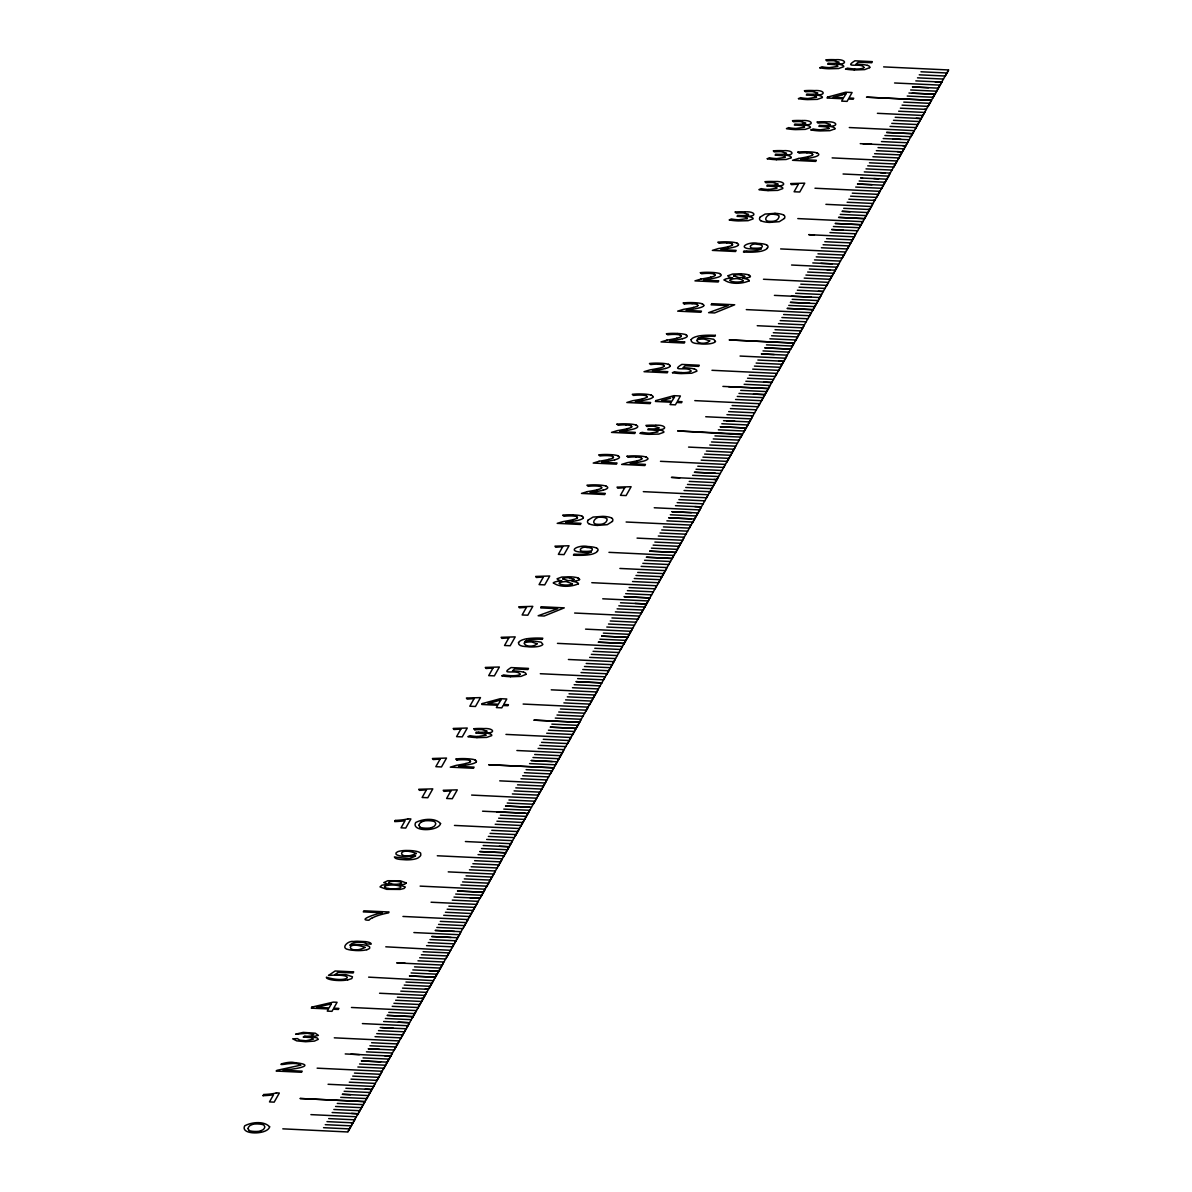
<?xml version="1.0" encoding="UTF-8"?>
<svg xmlns="http://www.w3.org/2000/svg" width="1192" height="1192" viewBox="0 0 1192 1192"><rect width="100%" height="100%" fill="white"/><g stroke="black" fill="none" stroke-linecap="round" stroke-linejoin="round"><path stroke-width="1.5" d="M573.918 579.178L569.269 577.762M247.951 1128.586L249.068 1130.403M418.884 825.311L420.001 827.129M562.937 578.88L568.182 580.683A7.48 1.758 1 0 0 574.037 579.327M733.736 275.888L738.98 277.676A7.48 1.758 1 0 0 744.836 276.32M572.16 583.693L566.215 581.592A8.329 1.967 1 0 0 559.212 583.156M690.809 370.98C688.991 366.019 669.099 372.366 681.839 364.409L699.272 365.244L698.631 366.391L685.355 365.75L682.912 367.762L685.46 367.836A14.23 3.353 1 0 1 694.161 368.954M863.872 67.348C862.054 62.416 842.163 68.749 854.917 60.792L872.335 61.626L871.695 62.759L858.419 62.133L855.99 64.13L858.538 64.219A14.23 3.353 1 0 1 867.24 65.337M744.672 276.32L740.068 274.756M742.929 280.791L741.856 279.584L737.014 278.585A8.329 1.967 1 0 0 729.996 280.15M715.498 341.463L713.68 339.258L706.528 338.155A10.758 2.533 1 0 0 697.678 338.647M553.55 582.962C559.346 587.477 571.102 587.015 578.075 583.931M724.349 279.971C730.145 284.471 741.901 284.024 748.874 280.94M518.386 642.533C518.252 647.137 525.97 646.243 529.144 646.898A11.845 2.786 1 0 0 538.143 646.511A14.915 3.502 1 0 0 542.852 644.351L541.093 642.16L533.956 641.043A10.758 2.533 1 0 0 525.091 641.534M690.958 339.645C690.838 344.25 698.557 343.356 701.716 344.011A11.845 2.786 1 0 0 710.715 343.609A14.915 3.502 1 0 0 715.438 341.463M519.98 674.24C518.028 668.95 498.375 675.685 511.07 667.565L528.503 668.399L527.862 669.546L514.586 668.906L512.5 670.917M542.285 639.24L542.807 638.212A22.007 5.185 1 0 0 526.685 638.763M715.394 335.325L714.857 336.353A16.524 3.889 1 0 0 702.49 336.725M365.02 1101.408L347.975 1131.536M357.496 1114.937L414.682 1013.632M355.395 1118.632L347.87 1131.968L282.802 1128.839M366.168 1099.635L374.675 1084.571M383.332 1069.284L391.84 1054.235M400.497 1038.947L409.005 1023.898M417.662 1008.611L426.17 993.547M388.786 1012.395L414.697 1013.602L449.012 952.959M434.827 978.259L443.335 963.211M451.992 947.923L460.514 932.859M469.171 917.572L477.679 902.523M486.336 887.235L494.844 872.186M440.28 921.371L466.206 922.578L759.408 404.326M503.501 856.884L512.009 841.835M520.666 826.548L529.173 811.499M537.83 796.211L546.338 781.147M554.995 765.86L563.518 750.811M572.16 735.524L580.683 720.46M589.34 705.172L597.848 690.123M604.478 678.173L603.539 679.842L577.628 678.62M606.505 674.836L615.012 659.787M621.643 647.822L620.704 649.491L594.793 648.284M623.669 644.5L632.177 629.436M638.808 617.486L637.869 619.155L611.958 617.948M640.834 614.148L649.342 599.099M655.987 587.135L655.034 588.818L629.123 587.596M657.999 583.812L666.507 568.748M673.152 556.798L672.199 558.467L646.302 557.23L672.184 558.497M675.164 553.461L683.687 538.412M690.317 526.462L689.363 528.13L663.452 526.909M692.328 523.124L700.851 508.075M707.482 496.11L706.543 497.779L680.617 496.572M709.508 492.788L718.016 477.724M724.647 465.774L723.708 467.443L697.797 466.221M726.673 462.436L735.181 447.387M741.811 435.423L740.873 437.106L714.962 435.885M743.838 432.1L752.346 417.036M758.976 405.086L758.038 406.755L732.126 405.548M761.003 401.749L769.511 386.7M776.156 374.75L775.202 376.419L749.291 375.197M778.167 371.412L786.675 356.363M711.967 370.295L776.916 373.379L793.634 343.832M809.174 316.61L827.963 283.16M862.636 221.891L879.472 192.121M879.8 191.554L896.965 161.203M911.09 136.469L931.19 100.709M931.429 100.292L866.495 97.178L931.414 100.322L948.34 70.388M795.332 341.061L803.855 326.012M812.497 310.725L821.02 295.676M829.677 280.388L838.185 265.324M846.841 250.037L855.349 234.988M864.006 219.7L872.514 204.637M881.171 189.349L889.679 174.3M898.336 159.013L907.902 142.101M915.501 128.676L925.067 111.765M932.666 98.325L942.231 81.428M395.267 820.528L394.656 821.601A30.351 7.137 1 0 0 405.042 820.722L401.033 827.829L405.742 828.053L410.897 818.949L407.858 818.8M263.089 1095.701L263.7 1094.629M886.624 132.461L912.521 133.698L893.926 166.82M931.548 100.307L928.255 106.133M742.243 434.678L677.652 430.938L742.571 434.097M758.768 405.697L759.885 403.73M775.932 375.361L777.05 373.379M791.995 346.961L809.517 315.761M826.339 286.274L828.559 282.355M842.416 257.845L845.724 252.019M859.581 227.493L862.889 221.667M876.746 197.157L880.054 191.331M914.13 130.867L912.536 133.668L886.639 132.431M945.42 75.796L948.713 69.97L883.63 66.886M466.176 922.608L449.026 952.929L423.115 951.708M776.469 374.184L759.751 403.715L694.802 400.631M810.798 313.496L809.547 315.731L783.621 314.509M843.861 255.073L828.425 282.355L763.476 279.256M845.143 252.808L843.876 255.043L817.965 253.836M862.308 222.472L861.041 224.707L835.145 223.455L861.026 224.737L845.59 252.004L780.641 248.919M376.776 1080.861L382.215 1071.265M393.941 1050.524L399.38 1040.929L334.296 1037.83M412.179 1018.296L416.544 1010.578L351.461 1007.478M429.343 987.959L433.709 980.241M433.352 980.643L368.626 977.142M446.508 957.608L450.874 949.89M450.516 950.307L385.791 946.806M463.673 927.272L468.054 919.553M480.838 896.935L485.218 889.202M498.003 866.584L502.383 858.866L437.3 855.767M515.168 836.248L519.548 828.529M533.405 804.004L536.713 798.178M550.585 773.668L553.878 767.842M567.75 743.331L571.043 737.49M586.002 711.073L588.222 707.154L523.139 704.055M415.472 856.094L409.392 858.732L394.403 857.003L395.372 858.225A9.67 2.28 1 0 0 399.961 859.417L406.07 859.834A12.173 2.861 1 0 0 414.905 859.059L416.232 858.687A18.64 4.381 1 0 0 417.945 858.002L420.016 856.377A61.492 14.468 1 0 0 420.791 855.156L420.657 853.174A14.781 3.472 1 0 0 419.733 852.459A12.546 2.95 1 0 0 409.825 850.522L406.085 850.477A11.16 2.622 1 0 0 402.702 850.671A12.412 2.92 1 0 0 400.661 850.954A11.935 2.801 1 0 0 397.502 851.803L395.938 853.01L396.087 854.262A11.607 2.727 1 0 0 397.383 855.066A12.248 2.876 1 0 0 399.603 855.767A10.549 2.488 1 0 0 403.432 856.363A12.188 2.861 1 0 0 405.712 856.527A10.996 2.593 1 0 0 415.606 855.782M816.46 97.267L807.893 98.519A14.691 3.457 1 0 1 800.622 97.655L798.536 98.623M745.179 211.863C755.162 211.133 757.844 216.72 746.46 216.259A10.087 2.369 1 0 1 753.076 218.911L748.069 220.684L738.25 220.922A18.074 4.247 1 0 1 729.176 219.954L731.366 218.955A14.691 3.457 1 0 0 738.638 219.805L747.175 218.583M828.976 128.572L820.424 129.824A14.691 3.457 1 0 1 813.153 128.959L811.067 129.913M477.292 736.552L485.844 735.3M784.53 218.389L779.285 221.682L769.436 222.427A10.877 2.563 1 0 1 760.973 220.744M612.524 521.366L607.279 524.659L597.415 525.404M759.826 217.302L765.055 214.083L774.979 213.353M587.82 520.278L593.035 517.075L602.973 516.33A10.788 2.533 1 0 1 611.481 517.969M790.996 157.851L786.139 159.49L776.32 159.728M834.817 128.9L829.885 130.673L820.066 130.911A18.074 4.247 1 0 1 810.977 129.943M869.758 67.631L864.736 69.598L854.247 69.985M696.694 371.248L691.673 373.23L681.168 373.603A18.819 4.425 1 0 1 672.452 372.724M525.925 674.404L520.904 676.385L510.399 676.758M728.312 275.635L732.469 274.071L740.813 273.802M557.513 578.627L561.67 577.077L570.014 576.809A11.667 2.742 1 0 1 577.867 577.837M747.071 218.732L747.131 218.657A6.943 1.639 1 0 0 745.67 217.227M846.216 93.542L843.578 97.744L833.148 97.237L842.118 94.809M674.553 396.996L671.915 401.197L661.486 400.691L670.575 398.232M500.923 700.017L498.286 704.219L487.856 703.712L500.714 700.002M421.059 822.197L423.592 821.109M672.526 372.694L674.419 371.755A15.645 3.68 1 0 0 681.556 372.545M819.858 67.765L821.973 66.797A14.691 3.457 1 0 0 829.245 67.631L837.782 66.409A6.943 1.639 1 0 0 836.277 65.068A9.983 2.354 1 0 0 830.243 64.338L827.665 64.204L828.216 63.236L830.705 63.355A9.387 2.205 1 0 0 835.92 63.236M767.32 158.73L769.436 157.761A14.691 3.457 1 0 0 776.707 158.596L785.245 157.374A6.943 1.639 1 0 0 783.74 156.033A9.983 2.354 1 0 0 777.706 155.303L775.128 155.169L775.679 154.2L778.167 154.319A9.387 2.205 1 0 0 783.382 154.2A5.93 1.401 1 0 0 786.541 153.232L781.311 151.682A12.889 3.04 1 0 0 774.249 151.905L773.325 150.848A17.12 4.023 1 0 1 783.204 150.714C793.246 149.834 795.928 155.511 784.53 155.064M603.852 523.512L602.422 524.003A5.23 1.237 1 0 1 598.131 524.331C588.729 524.495 596.432 515.019 602.183 517.358M846.007 93.527L842.237 94.779M674.344 396.981L672.407 397.636M252.644 1124.384L250.126 1125.472A52.761 12.412 1 0 0 248.085 1128.586M260.452 1130.94L263.045 1129.733A56.709 13.35 1 0 0 264.833 1126.812L263.834 1125.01A7.122 1.669 1 0 0 252.436 1124.324M431.385 827.68L433.977 826.473A56.709 13.35 1 0 0 435.765 823.553L434.767 821.735A7.122 1.669 1 0 0 423.369 821.05M347.721 979.943L351.804 978.572L352.459 976.769L345.859 974.609L334.982 974.549L338.349 972.27L353.085 972.97L353.711 971.882L335.131 970.988L328.5 975.458C358.583 973.193 348.347 983.877 326.697 977.336M798.402 158.521L792.531 160.294L815.701 161.412L816.341 160.279L801.009 159.534M801.024 159.519L804.585 158.923A62.61 14.736 1 0 0 814.091 157.076A18.714 4.396 1 0 0 818.636 154.915A11.771 2.771 1 0 0 816.937 152.978M700.836 279.107L694.966 280.88L718.135 281.997L718.776 280.85L703.444 280.12L707.02 279.494A62.61 14.736 1 0 0 716.526 277.647A18.714 4.396 1 0 0 721.071 275.486A11.771 2.771 1 0 0 719.372 273.564M666.924 340.152L661.038 341.925L684.223 343.043L684.864 341.91L669.532 341.165L673.107 340.554A62.61 14.736 1 0 0 682.614 338.707M652.516 370.906L656.077 370.31M620.019 431.608L623.58 431.012A62.61 14.736 1 0 0 633.086 429.165A18.714 4.396 1 0 0 637.616 427.004A11.771 2.771 1 0 0 635.917 425.067M599.084 461.289L593.214 463.062L616.398 464.165L617.039 463.032L601.707 462.302L605.268 461.677A62.61 14.736 1 0 0 614.774 459.829M587.358 491.655L581.487 493.428L604.657 494.546L605.298 493.399L589.966 492.668L593.542 492.043A62.61 14.736 1 0 0 603.048 490.195M569.255 521.977L565.693 522.573L581.025 523.333L580.385 524.465L557.2 523.348L563.071 521.589A90.935 21.396 1 0 0 572.965 519.712M462.332 765.786L458.771 766.382L474.088 767.141L473.447 768.274L450.278 767.156L456.149 765.383A90.935 21.396 1 0 0 466.027 763.521M837.067 64.085C848.466 64.562 845.709 58.989 835.786 59.689M803.736 124.936C815.179 125.369 812.482 119.841 802.454 120.541M828.261 126.248C839.719 126.665 837.052 121.152 826.98 121.852A17.12 4.023 1 0 0 817.012 122.001L817.965 123.089A12.889 3.04 1 0 1 825.058 122.865L830.347 124.355A5.93 1.401 1 0 1 827.188 125.428A9.387 2.205 1 0 1 821.899 125.518L819.426 125.384L818.874 126.367L821.452 126.486A9.983 2.354 1 0 1 827.397 127.231M657.179 429.642C668.593 430.103 665.866 424.546 655.898 425.246M577.479 555.323L575.885 555.293A19.221 4.53 1 0 1 575.334 555.263L574.097 555.219A14.215 3.353 1 0 1 573.441 555.189L574.037 554.146A11.592 2.727 1 0 0 575.736 554.22L576.705 554.25M577.658 554.265L577.807 554.28A13.291 3.129 1 0 0 587.418 553.565M747.086 251.095L747.786 251.11A13.291 3.129 1 0 0 757.397 250.395M366.495 943.96L371.263 944.064L370.637 943.081A9.938 2.339 1 0 0 365.616 941.635L357.198 941.233A11.384 2.682 1 0 0 353.398 941.501C348.392 940.324 339.854 948.191 348.466 949.592A11.771 2.771 1 0 0 351.774 950.188L355.842 950.546A11.875 2.786 1 0 0 366.853 949.711M746.55 251.08L745.834 251.05A11.592 2.727 1 0 1 744.017 250.961L743.435 252.019A14.215 3.353 1 0 0 743.957 252.034L744.3 252.063M513.156 670.947L514.706 670.992A14.23 3.353 1 0 1 523.392 672.109M587.06 547.486C581.398 545.742 576.302 551.956 584.87 551.36A7.182 1.699 1 0 0 591.456 550.823M768.363 189.513L776.916 188.261A6.943 1.639 1 0 0 775.411 186.921A9.983 2.354 1 0 0 769.376 186.19L766.799 186.056L767.35 185.088L769.838 185.207A9.387 2.205 1 0 0 775.053 185.088M767.991 190.616L777.81 190.377L782.757 188.589A10.087 2.369 1 0 0 776.29 185.907C787.718 186.384 784.783 180.782 774.919 181.542M476.919 737.639L486.738 737.401L491.685 735.628A10.087 2.369 1 0 0 485.218 732.931C496.632 733.452 493.622 727.835 483.848 728.58A17.12 4.023 1 0 0 473.865 728.729M744.419 252.063L745.313 252.093A19.221 4.53 1 0 0 745.864 252.123L747.607 252.153A18.312 4.306 1 0 0 761.613 251.125A27.788 6.541 1 0 0 767.514 247.906M920.969 71.773L946.88 72.995M919.241 74.813L945.152 76.02M917.527 77.838L943.438 79.059M915.814 80.877L940.086 82.01M935.184 81.816L941.725 82.084M894.581 82.978L940.011 85.124M938.298 88.163L912.402 86.912L928.508 87.716M910.658 89.981L936.569 91.188M908.945 93.021L934.856 94.228L912.178 93.17M907.231 96.045L933.142 97.267M903.789 102.11L929.715 103.331M902.076 105.149L927.987 106.371M900.362 108.189L926.273 109.396M924.619 109.351L926.258 109.426M898.649 111.214L924.56 112.435M877.401 113.314L922.846 115.475M916.231 118.261L921.118 118.5M895.207 117.293L919.464 118.455M893.493 120.317L919.404 121.539M891.78 123.357L917.691 124.564M890.066 126.397L915.977 127.604M849.3 127.544L914.264 130.643M884.911 135.501L910.822 136.708M883.197 138.525L900.958 139.345M892.868 138.987L909.109 139.747M881.484 141.565L907.395 142.772M860.237 143.666L871.576 144.172M902.806 145.677L905.682 145.811L863.082 143.8M878.042 147.629L903.953 148.851M897.338 151.637L902.24 151.876M876.329 150.669L902.225 151.905M874.615 153.694L900.526 154.915M872.902 156.733L898.813 157.955M832.135 157.895L897.084 160.98M869.46 162.797L895.371 164.019M867.746 165.837L893.657 167.044M866.033 168.877L891.944 170.084M864.304 171.901L885.328 172.885M880.441 172.676L890.23 173.123M843.072 174.002L888.502 176.148M860.892 177.936L862.516 178.025M873.796 178.562L886.788 179.187M860.877 177.981L878.623 178.83M859.164 181.005L885.075 182.227M871.978 184.715L857.465 184.015L883.361 185.252M855.722 187.07L881.648 188.291M814.97 188.232L879.919 191.331M852.295 193.149L878.206 194.356M850.581 196.173L876.492 197.395M848.868 199.213L874.779 200.42L873.11 200.375M847.139 202.253L873.051 203.46M825.907 204.339L871.337 206.499M867.985 209.449L869.624 209.524L843.712 208.317M867.91 212.563L842.014 211.327L850.06 211.744M840.271 214.381L866.197 215.603M797.806 218.583L862.755 221.667M833.417 226.525L859.328 227.732M831.718 229.52L842.997 230.071M831.688 229.549L857.614 230.771M829.975 232.589L855.886 233.811M814.419 234.928L808.757 234.66L854.172 236.835M826.548 238.653L852.459 239.875M824.819 241.693L850.745 242.9M823.106 244.732L849.017 245.939M821.392 247.757L847.303 248.979M816.237 256.861L842.163 258.083M814.523 259.901L840.434 261.108M812.81 262.925L832.195 263.834M820.871 263.328L838.721 264.147M791.577 265.026L837.008 267.187M827.144 269.824L835.294 270.212M809.383 269.005L830.377 270.003M807.654 272.029L833.581 273.251M805.941 275.069L831.852 276.291M804.227 278.108L830.139 279.315M800.786 284.173L826.712 285.38M799.072 287.212L824.983 288.419M797.359 290.237L823.27 291.459L818.353 291.25M795.645 293.277L821.556 294.484M774.413 295.378L819.843 297.523M791.384 296.182L811.231 297.136M792.203 299.341L818.129 300.563M790.505 302.351L816.401 303.587M790.49 302.381L809.86 303.304M788.776 305.405L814.687 306.627M746.296 309.607L811.26 312.691M781.907 317.549L807.818 318.771M780.194 320.588L806.105 321.795M778.48 323.613L804.391 324.835M757.233 325.714L802.678 327.86M775.038 329.692L800.949 330.899M773.325 332.717L799.236 333.939M771.611 335.757L797.523 336.964M769.898 338.796L795.809 340.003M794.096 343.043L729.146 339.914L794.066 343.072M766.456 344.861L792.367 346.067M790.654 349.107L764.757 347.855L790.639 349.137M763.029 350.925L788.94 352.147M774.234 354.546L761.33 353.935L787.227 355.171M740.068 356.05L785.513 358.211M778.883 361.012L783.785 361.236M757.874 360.029L782.131 361.191M756.16 363.068L782.071 364.275M754.447 366.093L780.358 367.315M752.718 369.133L778.644 370.339M652.516 370.935L667.848 371.666L667.207 372.798L644.023 371.695L649.893 369.922A90.935 21.396 1 0 0 659.787 368.045A15.898 3.74 1 0 0 664.287 366.168M747.578 378.236L773.489 379.443M745.864 381.261L771.775 382.483L763.61 382.125M744.136 384.301L770.062 385.523M722.903 386.402L768.333 388.547L728.565 386.67M740.709 390.365L766.62 391.587M753.523 394.075L764.906 394.627L738.995 393.405M737.282 396.444L763.193 397.651M735.553 399.469L761.465 400.691M730.413 408.573L756.324 409.795M728.684 411.613L754.611 412.819M726.971 414.652L752.882 415.859L751.228 415.814M705.738 416.738L751.169 418.899M723.544 420.716L749.455 421.923M726.777 420.865L734.838 421.253M721.831 423.741L747.742 424.963M718.389 429.82L744.3 431.027M620.004 431.638L635.336 432.368L634.695 433.501L611.511 432.398L617.396 430.625A90.935 21.396 1 0 0 627.275 428.748M713.248 438.924L739.159 440.131M711.52 441.949L737.431 443.171M709.806 444.988L735.717 446.195M688.574 447.089L734.004 449.235M706.379 451.053L732.29 452.275M704.651 454.092L730.577 455.299M702.937 457.132L728.848 458.339M701.224 460.157L727.135 461.378M660.472 461.319L725.421 464.403M696.068 469.261L721.994 470.482M715.364 473.269L694.37 472.27L720.266 473.507M692.641 475.325L718.553 476.547M679.917 477.813L671.424 477.396L716.824 479.616L713.963 479.437M689.214 481.404L715.125 482.611M687.486 484.429L713.397 485.651M685.773 487.468L711.684 488.675M684.059 490.508L709.97 491.715M643.308 491.655L708.257 494.755M678.904 499.612L704.815 500.819M677.19 502.637L703.101 503.858M675.477 505.676L701.388 506.883L694.847 506.6M654.244 507.762L699.674 509.923M672.065 511.711L697.961 512.962M672.035 511.74L691.405 512.664M670.321 514.78L696.232 515.987M691.241 518.863L668.623 517.775L694.519 519.027M666.894 520.844L692.805 522.051M626.128 522.007L691.092 525.091M661.739 529.948L687.65 531.155M660.025 532.988L685.936 534.195M658.312 536.013L684.223 537.234M637.064 538.113L682.509 540.259M654.87 542.077L680.781 543.299M653.156 545.117L679.067 546.338M651.443 548.156L677.354 549.363M649.744 551.151L675.64 552.403M649.729 551.181L675.626 552.432M608.963 552.343L673.927 555.442M644.574 560.285L670.485 561.507M642.861 563.324L668.772 564.531M641.147 566.364L667.058 567.571M619.9 568.45L665.33 570.61M637.705 572.428L663.616 573.635M635.992 575.468L661.903 576.675M634.278 578.492L660.189 579.714M632.55 581.532L658.476 582.739M591.798 582.694L656.747 585.779M627.409 590.636L653.32 591.843M625.696 593.661L651.607 594.883M602.735 598.801L648.165 600.947M635.068 603.435L646.451 603.986L620.54 602.765M618.827 605.804L644.738 607.011M617.113 608.844L643.024 610.051M615.385 611.868L641.296 613.09M574.633 613.031L639.582 616.115M610.244 620.972L636.155 622.194M608.516 624.012L634.442 625.219M606.803 627.037L632.714 628.258M585.57 629.138L631 631.298M603.375 633.116L629.287 634.323M601.677 636.111L627.573 637.362M601.662 636.141L627.558 637.392M599.934 639.18L625.86 640.387M557.469 643.367L622.418 646.466M593.08 651.324L618.991 652.531M591.351 654.348L617.262 655.57M589.638 657.388L615.549 658.595M568.405 659.489L613.835 661.635M586.211 663.452L612.122 664.674M584.482 666.492L610.408 667.699M582.769 669.517L608.68 670.738M581.055 672.556L606.966 673.778M540.304 673.718L605.253 676.803M601.826 682.867L575.93 681.63L601.796 682.897M574.186 684.7L600.097 685.907M572.473 687.724L598.384 688.946M551.24 689.825L596.67 691.971M569.046 693.804L594.957 695.01M567.317 696.828L593.229 698.05M565.604 699.868L591.515 701.075M563.89 702.893L589.802 704.114M560.449 708.972L586.375 710.179M558.735 711.997L584.646 713.218M557.022 715.036L582.933 716.258M555.308 718.076L581.219 719.283M534.091 720.132L579.506 722.322L534.076 720.162M551.866 724.14L577.792 725.347M548.439 730.204L574.335 731.456M546.726 733.244L572.637 734.451M478.767 732.231L476.278 732.111L475.727 733.095L478.32 733.214A9.983 2.354 1 0 1 484.265 733.959A6.943 1.639 1 0 1 485.755 735.285M505.959 734.406L570.923 737.49M543.284 739.308L569.195 740.53M541.57 742.348L567.481 743.555M539.857 745.372L565.768 746.594M538.143 748.412L564.054 749.634M516.896 750.513L562.341 752.659M534.701 754.476L560.612 755.698M532.988 757.516L558.899 758.723M531.289 760.526L557.171 761.792M531.274 760.556L552.269 761.554M529.561 763.58L555.472 764.802M488.809 764.713L553.758 767.827L488.795 764.742M526.119 769.659L552.03 770.866M524.405 772.684L550.317 773.906M522.692 775.724L548.603 776.931M520.964 778.763L546.89 779.97M499.731 780.849L545.161 783.01M517.537 784.828L543.448 786.035M515.823 787.852L541.734 789.074M514.11 790.892L540.006 792.144M512.381 793.932L538.307 795.138M471.63 795.079L536.579 798.178M508.954 799.996L534.865 801.203M507.241 803.036L533.152 804.242M531.438 807.282L505.542 806.03L529.784 807.237M503.799 809.1L529.725 810.307M496.736 811.841L525.121 813.212M482.566 811.201L527.996 813.346M500.372 815.164L526.283 816.386M498.658 818.204L524.569 819.411M496.93 821.228L522.841 822.48M495.216 824.268L521.127 825.49M454.465 825.43L519.414 828.514M491.789 830.332L517.701 831.554M490.076 833.372L515.987 834.594M488.348 836.412L514.274 837.618M486.634 839.436L512.545 840.658M465.402 841.537L510.832 843.683M483.207 845.515L509.118 846.722M499.329 846.29L509.103 846.752M481.493 848.54L507.405 849.762M478.052 854.619L503.963 855.826M474.625 860.684L500.536 861.891M472.896 863.708L498.822 864.93M471.183 866.748L497.094 867.97M469.469 869.788L495.38 870.994M448.237 871.873L493.667 874.034M466.042 875.852L491.953 877.074M464.314 878.891L490.24 880.098M462.6 881.916L488.497 883.168M460.887 884.956L486.798 886.163M420.135 886.118L485.084 889.202M455.731 894.06L481.657 895.267M470.17 897.844L479.929 898.306L454.018 897.099M452.304 900.124L478.215 901.346M431.072 902.225L476.502 904.37M448.863 906.188L474.788 907.41M447.149 909.228L473.06 910.45M445.435 912.267L471.332 913.504M443.722 915.292L469.633 916.514M402.956 916.454L467.92 919.539M438.567 924.396L464.478 925.618M436.853 927.436L462.764 928.643M461.051 931.682L435.155 930.445L454.51 931.399M413.892 932.561L459.337 934.722M451.098 937.433L431.713 936.51L457.609 937.746M429.984 939.564L455.895 940.786M428.271 942.604L454.167 943.855M426.557 945.643L452.468 946.85M421.402 954.747L447.313 955.954M419.688 957.772L445.599 958.994M417.975 960.812L443.886 962.018M442.172 965.058L396.742 962.883L405.235 963.315M414.533 966.876L440.444 968.098M412.819 969.916L438.731 971.122L428.956 970.69M411.106 972.955L437.002 974.192M405.95 982.044L431.862 983.266M404.237 985.084L430.148 986.306M425.157 989.181L428.435 989.33L402.523 988.123M400.795 991.148L426.721 992.37M379.563 993.249L424.993 995.409M397.368 997.227L423.279 998.434L421.625 998.389M395.655 1000.252L421.566 1001.474M393.941 1003.292L419.837 1004.528M392.213 1006.331L418.139 1007.538M412.983 1016.642L387.087 1015.39L412.968 1016.672M385.359 1018.46L411.27 1019.682M398.173 1022.17L409.541 1022.706M383.63 1021.499L407.887 1022.662M362.398 1023.585L407.828 1025.746M381.842 1027.608L393.122 1028.16M380.203 1027.564L406.114 1028.785M378.49 1030.603L404.401 1031.81M376.761 1033.628L402.658 1034.88M375.048 1036.668L400.959 1037.874M371.621 1042.732L397.532 1043.954M369.907 1045.771L395.818 1046.978M394.105 1050.018L368.209 1048.781L379.473 1049.347M366.465 1051.836L392.377 1053.057M350.91 1054.175L390.663 1056.082M345.233 1053.937L359.373 1054.622M384.912 1055.844L390.648 1056.112M363.038 1057.9L388.95 1059.122M380.71 1061.849L361.34 1060.91L387.236 1062.161M359.597 1063.979L385.493 1065.216M357.883 1067.004L383.794 1068.226M317.132 1068.166L382.081 1071.265M354.456 1073.083L380.367 1074.29M352.728 1076.108L378.654 1077.33M351.014 1079.147L376.925 1080.354M349.301 1082.187L375.212 1083.394M328.068 1084.273L373.498 1086.433M345.874 1088.251L370.146 1089.384M365.244 1089.175L371.785 1089.458M344.145 1091.291L370.071 1092.498M342.447 1094.286L368.328 1095.567M342.432 1094.316L350.508 1094.703M276.306 1092.885L279.33 1093.034L274.175 1102.138L269.481 1101.915L273.49 1094.822A30.351 7.137 1 0 1 263.06 1095.671M340.718 1097.355L366.629 1098.562M337.291 1103.419L363.202 1104.641M335.563 1106.459L361.474 1107.666M333.849 1109.484L359.76 1110.706M351.521 1113.432L358.047 1113.745M332.136 1112.523L356.393 1113.686M310.903 1114.624L356.334 1116.77M328.694 1118.588L354.62 1119.809M326.981 1121.627L352.892 1122.834L351.238 1122.789M325.267 1124.667L351.178 1125.874M323.553 1127.692L349.465 1128.913M304.705 1036.146L303.215 1037.07L310.695 1037.547L313.6 1039.052L305.986 1040.78L299.728 1040.139L297.464 1038.604L292.681 1038.828L296.689 1040.854L305.644 1041.734L314.39 1041.108L318.309 1039.335L317.072 1037.889L312.066 1036.861L318.383 1035.356L315.284 1033.211L303.26 1032.376L295.631 1034.179L307.476 1033.285L313.779 1034.656L311.008 1036.027A9.7 2.28 1 0 1 305.092 1036.161M797.984 152.114L799.206 153.172A13.052 3.069 1 0 1 806.939 152.785M700.419 272.7L701.641 273.758A13.052 3.069 1 0 1 709.374 273.37A6.824 1.609 1 0 1 714.395 274.1M684.342 304.02L683.12 302.962A16.718 3.934 1 0 1 693.833 302.664A12.039 2.831 1 0 1 702.282 303.781M666.507 333.745L667.729 334.803A13.052 3.069 1 0 1 675.462 334.416A6.824 1.609 1 0 1 680.483 335.161M633.503 395.386L632.296 394.328A16.718 3.934 1 0 1 643.01 394.03A12.039 2.831 1 0 1 651.458 395.148M616.979 424.203L618.201 425.276A13.052 3.069 1 0 1 625.934 424.888M627.096 456.238L628.303 457.296M456.953 760.034L455.731 758.976A16.718 3.934 1 0 1 466.445 758.678M804.526 90.726L805.449 91.784A12.889 3.04 1 0 1 812.527 91.561L817.816 93.05A5.93 1.401 1 0 1 814.672 94.123A9.387 2.205 1 0 1 809.368 94.213L806.895 94.079L806.343 95.062L808.921 95.181A9.983 2.354 1 0 1 814.881 95.926M735.255 212.042L736.164 213.1A12.889 3.04 1 0 1 743.257 212.876L748.561 214.307A5.93 1.401 1 0 1 745.387 215.439A9.387 2.205 1 0 1 740.083 215.529L737.61 215.394L737.058 216.378L739.651 216.497A9.983 2.354 1 0 1 745.596 217.242M473.924 728.759L474.833 729.817M601.513 487.9A7.897 1.863 1 0 0 600.783 486.679A6.824 1.609 1 0 0 595.896 485.993A13.052 3.069 1 0 0 588.207 486.321L586.941 485.248A16.718 3.934 1 0 1 597.654 484.95A12.039 2.831 1 0 1 606.102 486.068M601.751 487.915A15.898 3.74 1 0 1 597.073 489.733M597.252 489.793A90.935 21.396 1 0 1 587.313 491.64M602.973 490.18A18.714 4.396 1 0 0 607.592 488.035A11.771 2.771 1 0 0 605.894 486.113M597.386 525.448A10.877 2.563 1 0 1 588.952 523.735M611.72 517.969A30.158 7.092 1 0 1 612.241 521.351M603.957 523.526A33.719 7.927 1 0 0 606.505 521.127A33.003 7.763 1 0 0 606.743 518.535M602.318 517.268A6.005 1.415 1 0 1 606.37 518.535M588.714 523.735A29.755 7.003 1 0 1 588.118 520.293M576.63 516.583A6.824 1.609 1 0 0 571.609 515.927A13.052 3.069 1 0 0 563.935 516.255L562.669 515.168A16.718 3.934 1 0 1 573.367 514.884M576.496 516.613A7.897 1.863 1 0 1 577.241 517.82M577.479 517.835A15.898 3.74 1 0 1 572.786 519.667M573.382 514.914A12.039 2.831 1 0 1 581.83 515.987M569.225 521.962A62.61 14.736 1 0 0 578.761 520.129A18.714 4.396 1 0 0 583.305 517.969M581.607 516.032A11.771 2.771 1 0 1 583.201 517.969M524.927 641.534A16.614 3.904 1 0 1 530.276 639.746M529.904 639.612A16.524 3.889 1 0 1 542.181 639.344M518.714 642.548A25.583 6.02 1 0 1 526.566 638.748M523.556 672.094A12.084 2.846 1 0 1 525.747 674.389M510.414 676.698A18.819 4.425 1 0 1 501.683 675.879L503.65 674.91A15.645 3.68 1 0 0 510.787 675.7A8.448 1.982 1 0 0 520.233 674.255M476.949 737.595A18.074 4.247 1 0 1 467.845 736.671L470.035 735.673A14.691 3.457 1 0 0 477.307 736.522M478.752 732.246A9.387 2.205 1 0 0 483.982 732.126A5.93 1.401 1 0 0 487.141 731.143L481.911 729.593A12.889 3.04 1 0 0 474.848 729.817M469.708 760.377A6.824 1.609 1 0 0 464.686 759.736A13.052 3.069 1 0 0 456.998 760.049M469.573 760.407A7.897 1.863 1 0 1 470.304 761.628M470.542 761.643A15.898 3.74 1 0 1 465.863 763.461M466.459 758.723A12.039 2.831 1 0 1 474.893 759.796M462.287 765.771A62.61 14.736 1 0 0 471.838 763.938A18.714 4.396 1 0 0 476.383 761.777M474.684 759.84A11.771 2.771 1 0 1 476.278 761.763M408.066 818.844A24.287 5.722 1 0 1 395.163 820.424M419.033 825.311A52.761 12.412 1 0 1 421.014 822.197M431.623 827.725A7.316 1.728 1 0 1 419.718 827.159M260.69 1130.999A7.316 1.728 1 0 1 248.77 1130.433M276.514 1092.945A24.287 5.722 1 0 1 263.596 1094.509M365.184 942.827A9.521 2.235 1 0 1 366.361 943.945M354.516 944.571A11.294 2.652 1 0 0 349.822 945.286L351.923 943.438L356.423 942.306A7.003 1.654 1 0 1 365.08 942.827M354.531 944.586A11.696 2.756 1 0 1 362.204 944.705A10.594 2.488 1 0 1 366.033 945.301A12.516 2.95 1 0 1 368.268 946.001A11.711 2.756 1 0 1 369.58 946.806L369.758 948.027A15.123 3.561 1 0 1 366.793 949.696M372.172 917.81A49.721 11.696 1 0 0 368.984 920.209C355.946 920.239 379.339 912.729 382.319 912.804L363.277 911.88L363.888 910.792L389.054 911.999L388.562 912.878A60.181 14.17 1 0 0 372.545 917.855M553.237 582.948A11.875 2.801 1 0 1 561.879 580.906A10.102 2.384 1 0 1 557.23 578.627M572.398 583.797A6.66 1.565 1 0 1 564.904 585.019A6.854 1.609 1 0 1 559.391 583.156M562.684 578.88A5.9 1.386 1 0 1 569.299 577.703M579.684 579.535A10.385 2.444 1 0 1 572.264 581.234M577.613 577.897A9.581 2.25 1 0 1 579.387 579.521M572.249 581.323A11.518 2.712 1 0 1 578.492 583.946M587.135 553.49A19.072 4.485 1 0 0 591.426 551.822A10.4 2.444 1 0 1 582.813 552.239C565.202 551.449 578.82 544.401 587.909 546.532A11.235 2.637 1 0 1 596.462 547.977M587.075 547.471A5.796 1.371 1 0 1 591.56 548.424M591.679 548.424A16.42 3.859 1 0 1 591.932 550.302M577.643 555.293A18.312 4.306 1 0 0 591.634 554.295A27.788 6.541 1 0 0 597.535 551.077M596.566 547.977A20.681 4.872 1 0 1 597.341 551.062M347.543 979.899A12.65 2.98 1 0 1 333.909 980.197A12.65 2.98 1 0 1 326.355 977.336M613.254 457.519A7.897 1.863 1 0 0 612.509 456.312A6.824 1.609 1 0 0 607.622 455.627A13.052 3.069 1 0 0 599.934 455.955L598.682 454.867A16.718 3.934 1 0 1 609.38 454.584A12.039 2.831 1 0 1 617.843 455.687M613.493 457.534A15.898 3.74 1 0 1 608.799 459.367M608.978 459.412A90.935 21.396 1 0 1 599.04 461.274M614.7 459.814A18.714 4.396 1 0 0 619.318 457.668A11.771 2.771 1 0 0 617.62 455.731M636.036 456.998A6.824 1.609 1 0 1 641.058 457.653M628.363 457.311A13.052 3.069 1 0 1 636.051 456.908M640.923 457.683A7.897 1.863 1 0 1 641.668 458.89M641.907 458.905A15.898 3.74 1 0 1 637.213 460.738M637.392 460.782A90.935 21.396 1 0 1 627.454 462.63L621.628 464.418L644.812 465.536L645.453 464.403L630.121 463.658L633.682 463.047A62.61 14.736 1 0 0 643.188 461.2A18.714 4.396 1 0 0 647.733 459.039M627.037 456.223A16.718 3.934 1 0 1 637.809 455.955A12.039 2.831 1 0 1 646.258 457.058M646.034 457.102A11.771 2.771 1 0 1 647.643 459.039M625.919 424.963A6.824 1.609 1 0 1 630.94 425.618M630.806 425.648A7.897 1.863 1 0 1 631.551 426.855M631.79 426.87A15.898 3.74 1 0 1 627.096 428.703M616.934 424.188A16.718 3.934 1 0 1 627.692 423.92A12.039 2.831 1 0 1 636.141 425.022M655.853 425.291A17.12 4.023 1 0 0 645.915 425.41L646.883 426.483A12.889 3.04 1 0 1 653.961 426.259L659.221 427.824A5.93 1.401 1 0 1 656.092 428.822M657.269 429.612A10.087 2.369 1 0 1 663.795 432.294L658.789 434.082L648.97 434.32A18.074 4.247 1 0 1 639.88 433.352L642.086 432.353A14.691 3.457 1 0 0 649.342 433.188L657.895 431.966A6.943 1.639 1 0 0 656.39 430.625A9.983 2.354 1 0 0 650.355 429.895L647.778 429.761L648.329 428.792L650.802 428.911A9.387 2.205 1 0 0 656.032 428.792M646.258 395.729A6.824 1.609 1 0 0 641.236 395.088A13.052 3.069 1 0 0 633.563 395.401M646.124 395.759A7.897 1.863 1 0 1 646.869 396.981M647.107 396.996A15.898 3.74 1 0 1 642.413 398.828M642.592 398.873A90.935 21.396 1 0 1 632.654 400.721L626.828 402.509L650.013 403.626L650.653 402.494L635.321 401.749L638.882 401.138A62.61 14.736 1 0 0 648.388 399.29A18.714 4.396 1 0 0 652.933 397.13M651.234 395.193A11.771 2.771 1 0 1 652.843 397.115M658.431 364.26A6.824 1.609 1 0 1 663.452 364.916M658.446 364.186A13.052 3.069 1 0 0 650.743 364.588L649.491 363.5A16.718 3.934 1 0 1 660.189 363.217A12.039 2.831 1 0 1 668.652 364.32M663.318 364.946A7.897 1.863 1 0 1 664.063 366.153M665.583 368.462A62.61 14.736 1 0 1 656.047 370.295M670.127 366.302A18.714 4.396 1 0 1 665.508 368.447M668.429 364.365A11.771 2.771 1 0 1 670.023 366.302M694.325 368.939A12.084 2.846 1 0 1 696.5 371.233M691.002 371.099A8.448 1.982 1 0 1 681.511 372.619M680.334 335.19A7.897 1.863 1 0 1 681.079 336.397M681.317 336.412A15.898 3.74 1 0 1 676.624 338.245M676.803 338.29A90.935 21.396 1 0 1 666.864 340.137M666.462 333.73A16.718 3.934 1 0 1 677.22 333.462M677.22 333.492A12.039 2.831 1 0 1 685.668 334.565M682.524 338.677A18.714 4.396 1 0 0 687.143 336.546A11.771 2.771 1 0 0 685.46 334.609M697.499 338.647A16.614 3.904 1 0 1 702.848 336.859M715.349 335.369A22.007 5.185 1 0 0 699.257 335.861A25.583 6.02 1 0 0 691.285 339.66M692.075 303.722A6.824 1.609 1 0 1 697.096 304.362M684.387 304.035A13.052 3.069 1 0 1 692.075 303.632M696.962 304.392A7.897 1.863 1 0 1 697.692 305.614M697.931 305.629A15.898 3.74 1 0 1 693.237 307.447M693.416 307.506A90.935 21.396 1 0 1 683.478 309.354L677.667 311.142L700.836 312.259L701.477 311.127L686.145 310.382L689.721 309.771A62.61 14.736 1 0 0 699.227 307.909A18.714 4.396 1 0 0 703.772 305.763M702.073 303.826A11.771 2.771 1 0 1 703.667 305.748M714.261 274.13A7.897 1.863 1 0 1 714.991 275.352M715.23 275.367A15.898 3.74 1 0 1 710.551 277.185M710.715 277.244A90.935 21.396 1 0 1 700.777 279.092M700.375 272.67A16.718 3.934 1 0 1 711.132 272.402A12.039 2.831 1 0 1 719.581 273.504M724.036 279.941A11.875 2.801 1 0 1 732.678 277.915A10.102 2.384 1 0 1 728.029 275.62M743.197 280.805A6.66 1.565 1 0 1 735.702 282.012A6.854 1.609 1 0 1 730.189 280.165M733.482 275.873A5.9 1.386 1 0 1 740.083 274.711M740.798 273.862A11.667 2.742 1 0 1 748.665 274.83M750.483 276.544A10.385 2.444 1 0 1 743.048 278.243M748.397 274.89A9.581 2.25 1 0 1 750.185 276.514M743.033 278.332A11.518 2.712 1 0 1 749.291 280.954M726.762 242.959A6.824 1.609 1 0 1 731.784 243.615M726.762 242.885A13.052 3.069 1 0 0 719.074 243.287L717.808 242.214A16.718 3.934 1 0 1 728.521 241.916A12.039 2.831 1 0 1 736.969 243.034M731.65 243.645A7.897 1.863 1 0 1 732.38 244.867M732.618 244.881A15.898 3.74 1 0 1 727.94 246.699M728.103 246.759A90.935 21.396 1 0 1 718.165 248.606L712.354 250.395L735.524 251.512L736.164 250.38L720.832 249.635L724.408 249.024A62.61 14.736 1 0 0 733.914 247.161A18.714 4.396 1 0 0 738.459 245.001M736.76 243.079A11.771 2.771 1 0 1 738.355 245.001M761.405 248.651A19.072 4.485 1 0 1 757.114 250.305M761.241 248.666A10.4 2.444 1 0 1 752.793 249.068C735.196 248.309 748.799 241.216 757.888 243.362A11.235 2.637 1 0 1 766.441 244.807M761.912 247.131A16.42 3.859 1 0 0 761.658 245.254A5.796 1.371 1 0 0 757.054 244.3C751.407 242.602 746.296 248.77 754.849 248.189A7.182 1.699 1 0 0 761.435 247.653M766.545 244.807A20.681 4.872 1 0 1 767.32 247.891M735.196 212.012A17.12 4.023 1 0 1 745.134 211.908M783.725 214.977A30.158 7.092 1 0 1 784.247 218.36M774.994 213.323A10.788 2.533 1 0 1 783.487 214.992M778.748 215.543A33.003 7.763 1 0 1 778.436 218.136A33.719 7.927 1 0 1 775.977 220.535L774.442 221.012A5.23 1.237 1 0 1 770.136 221.354C760.734 221.503 768.453 212.042 774.189 214.366A6.005 1.415 1 0 1 778.391 215.543M760.72 220.758A29.755 7.003 1 0 1 760.138 217.316M774.874 181.586A17.12 4.023 1 0 0 764.936 181.691L765.905 182.778A12.889 3.04 1 0 1 772.982 182.555L778.242 184.119A5.93 1.401 1 0 1 775.128 185.118M768.006 190.556A18.074 4.247 1 0 1 758.902 189.647L761.107 188.634A14.691 3.457 1 0 0 768.378 189.483M784.619 155.02A10.087 2.369 1 0 1 791.145 157.716M776.35 159.668A18.074 4.247 1 0 1 767.246 158.76M806.939 152.874A6.824 1.609 1 0 1 811.961 153.515M811.827 153.559A7.897 1.863 1 0 1 812.557 154.766M812.795 154.781A15.898 3.74 1 0 1 808.101 156.614M808.28 156.659A90.935 21.396 1 0 1 798.342 158.506M797.94 152.084A16.718 3.934 1 0 1 808.697 151.831A12.039 2.831 1 0 1 817.146 152.934M802.425 120.586A17.12 4.023 1 0 0 792.486 120.69L793.44 121.778A12.889 3.04 1 0 1 800.532 121.554L805.792 123.119A5.93 1.401 1 0 1 802.663 124.117M803.825 124.892A10.087 2.369 1 0 1 810.351 127.589L805.36 129.362L795.541 129.615A18.074 4.247 1 0 1 786.452 128.632L788.642 127.633A14.691 3.457 1 0 0 795.913 128.483L804.451 127.261A6.943 1.639 1 0 0 802.961 125.92A9.983 2.354 1 0 0 796.927 125.19L794.349 125.056L794.9 124.087L797.373 124.206A9.387 2.205 1 0 0 802.603 124.087M828.351 126.203A10.087 2.369 1 0 1 834.877 128.9M827.486 127.216A6.943 1.639 1 0 1 828.887 128.557M804.481 90.696A17.12 4.023 1 0 1 814.419 90.592C824.432 89.728 827.129 95.405 815.745 94.943A10.087 2.369 1 0 1 822.361 97.595L817.354 99.368L807.535 99.606A18.074 4.247 1 0 1 798.446 98.638M814.956 95.911A6.943 1.639 1 0 1 816.371 97.252M835.741 59.734A17.12 4.023 1 0 0 825.803 59.853L826.771 60.926A12.889 3.04 1 0 1 833.849 60.703L839.138 62.193A5.93 1.401 1 0 1 835.994 63.265M837.157 64.055A10.087 2.369 1 0 1 843.683 66.737L838.676 68.525L828.857 68.763A18.074 4.247 1 0 1 819.768 67.795M867.389 65.322A12.084 2.846 1 0 1 869.579 67.616M854.262 69.926A18.819 4.425 1 0 1 845.515 69.106L847.482 68.123A15.645 3.68 1 0 0 854.634 68.927M864.081 67.482A8.448 1.982 1 0 1 854.589 69.002M365.139 947.417C347.468 955.924 343.549 939.46 365.139 947.417M416.321 853.472C397.607 862.025 395.848 845.307 416.321 853.472M300.667 1065.171L277.155 1070.297A8.955 2.101 1 0 0 276.171 1071.057L301.561 1072.264L302.187 1071.176L283.1 1070.252A17.94 4.217 1 0 1 286.303 1069.671C295.333 1069.269 318.517 1064.992 293.932 1062.549C288.658 1060.925 271.478 1066.393 287.764 1063.785C291.921 1063.502 297.151 1062.713 300.667 1065.171M406.263 882.974L404.58 884.27L399.603 884.881L405.355 887.042L404.043 888.472L400.169 889.426L386.655 889.336L379.98 886.893L382.021 885.12L388.488 884.345L383.764 882.631L387.817 880.724L400.244 880.769L406.263 882.974M269.63 1126.827C267.664 1135.007 239.726 1135.171 244.732 1125.814C251.587 1122.089 264.147 1120.718 269.63 1126.827M440.563 823.553C438.596 831.703 410.659 831.927 415.68 822.54C422.519 818.829 435.08 817.459 440.563 823.553M537.115 643.74C534.567 646.883 525.359 647.241 524.063 643.144A6.943 1.639 1 0 1 531.587 641.937L537.115 643.74M709.702 340.837C707.124 344.041 697.99 344.294 696.635 340.256A6.943 1.639 1 0 1 704.159 339.05L709.702 340.837M474.133 698.587L469.812 706.23L475.474 706.469L480.495 697.603L466.385 698.035L467.13 699.108L474.133 698.587M440.161 759.051L435.84 766.679L441.502 766.933L446.523 758.067L432.413 758.499L433.173 759.557L440.161 759.051M508.85 637.854L504.529 645.498L510.191 645.736L515.212 636.886L501.102 637.303L501.847 638.376L508.85 637.854M543.388 576.988L539.067 584.616L544.729 584.87L549.75 576.004L535.64 576.436L536.385 577.494L543.388 576.988M526.447 607.324L522.126 614.968L527.803 615.206L532.809 606.356L518.699 606.773L519.459 607.846L526.447 607.324M493.026 667.982L488.705 675.626L494.367 675.864L499.373 667.013L485.278 667.431L486.023 668.503L493.026 667.982M562.684 546.726L558.363 554.369L564.025 554.608L569.046 545.757L554.936 546.174L555.681 547.247L562.684 546.726M426.438 789.849L422.117 797.478L427.794 797.731L432.8 788.866L418.705 789.283L419.45 790.356L426.438 789.849M460.902 729.012L456.581 736.641L462.243 736.88L467.264 728.029L453.154 728.446L453.899 729.519L460.902 729.012M482.268 703.593L481.762 704.472L497.705 705.247L496.379 707.586L501.787 707.854L503.113 705.5L507.867 705.724L508.448 704.695L503.695 704.472L506.794 699.004L500.372 698.691L482.268 703.593M311.887 1007.106L311.306 1008.149L328.47 1008.968L327.264 1011.114L331.957 1011.337L333.179 1009.207L338.349 1009.445L338.93 1008.402L333.76 1008.164L337.083 1002.293L333.313 1002.114L311.887 1007.106M827.561 97.133L827.054 98.012L842.997 98.772L841.671 101.126L847.08 101.38L848.406 99.025L853.159 99.264L853.74 98.236L848.987 97.997L852.086 92.529L845.664 92.216L827.561 97.133M655.883 400.587L655.391 401.466L671.334 402.225L670.008 404.58L675.402 404.833L676.743 402.479L681.496 402.717L682.077 401.689L677.324 401.451L680.409 395.982L674.002 395.67L655.883 400.587M711.758 303.677L711.117 304.824L728.059 305.629L708.599 312.662L714.604 312.945L734.704 304.78L711.758 303.677M541.317 606.758L540.676 607.89L557.633 608.71L538.158 615.742L544.163 616.026L564.278 607.86L541.317 606.758M450.934 790.832L446.613 798.476L452.275 798.714L457.296 789.864L443.186 790.281L443.931 791.354L450.934 790.832M331.346 1003.888L329.052 1007.925L316.595 1007.329L331.346 1003.888M624.757 487.692L620.436 495.336L626.098 495.574L631.119 486.708L617.009 487.141L617.754 488.213L624.757 487.692M798.402 184.134L794.081 191.763L799.758 192.016L804.764 183.151L790.668 183.583L791.413 184.656L798.402 184.134M864.468 218.628L838.572 217.391L864.453 218.657M812.974 309.667L787.078 308.415L812.959 309.697M746.028 428.002L720.132 426.751L745.998 428.032M649.893 597.922L623.997 596.67L649.863 597.952M624.131 643.427L598.235 642.19L624.116 643.457M576.064 728.387L550.168 727.15L576.049 728.416M505.691 852.787L479.78 851.55L505.661 852.816M483.371 892.242L457.475 890.99L483.356 892.272M435.303 977.202L409.407 975.95L435.289 977.231M364.916 1101.602L299.982 1098.488L364.901 1101.631M391.527 883.987A6.437 1.52 1 0 0 401.451 882.959A6.437 1.52 1 0 0 392.079 881.38A6.437 1.52 1 0 0 391.527 883.987M388.368 888.502A8.165 1.922 1 0 0 400.855 887.146A8.165 1.922 1 0 0 388.875 885.179A8.165 1.922 1 0 0 388.368 888.502"/></g></svg>
